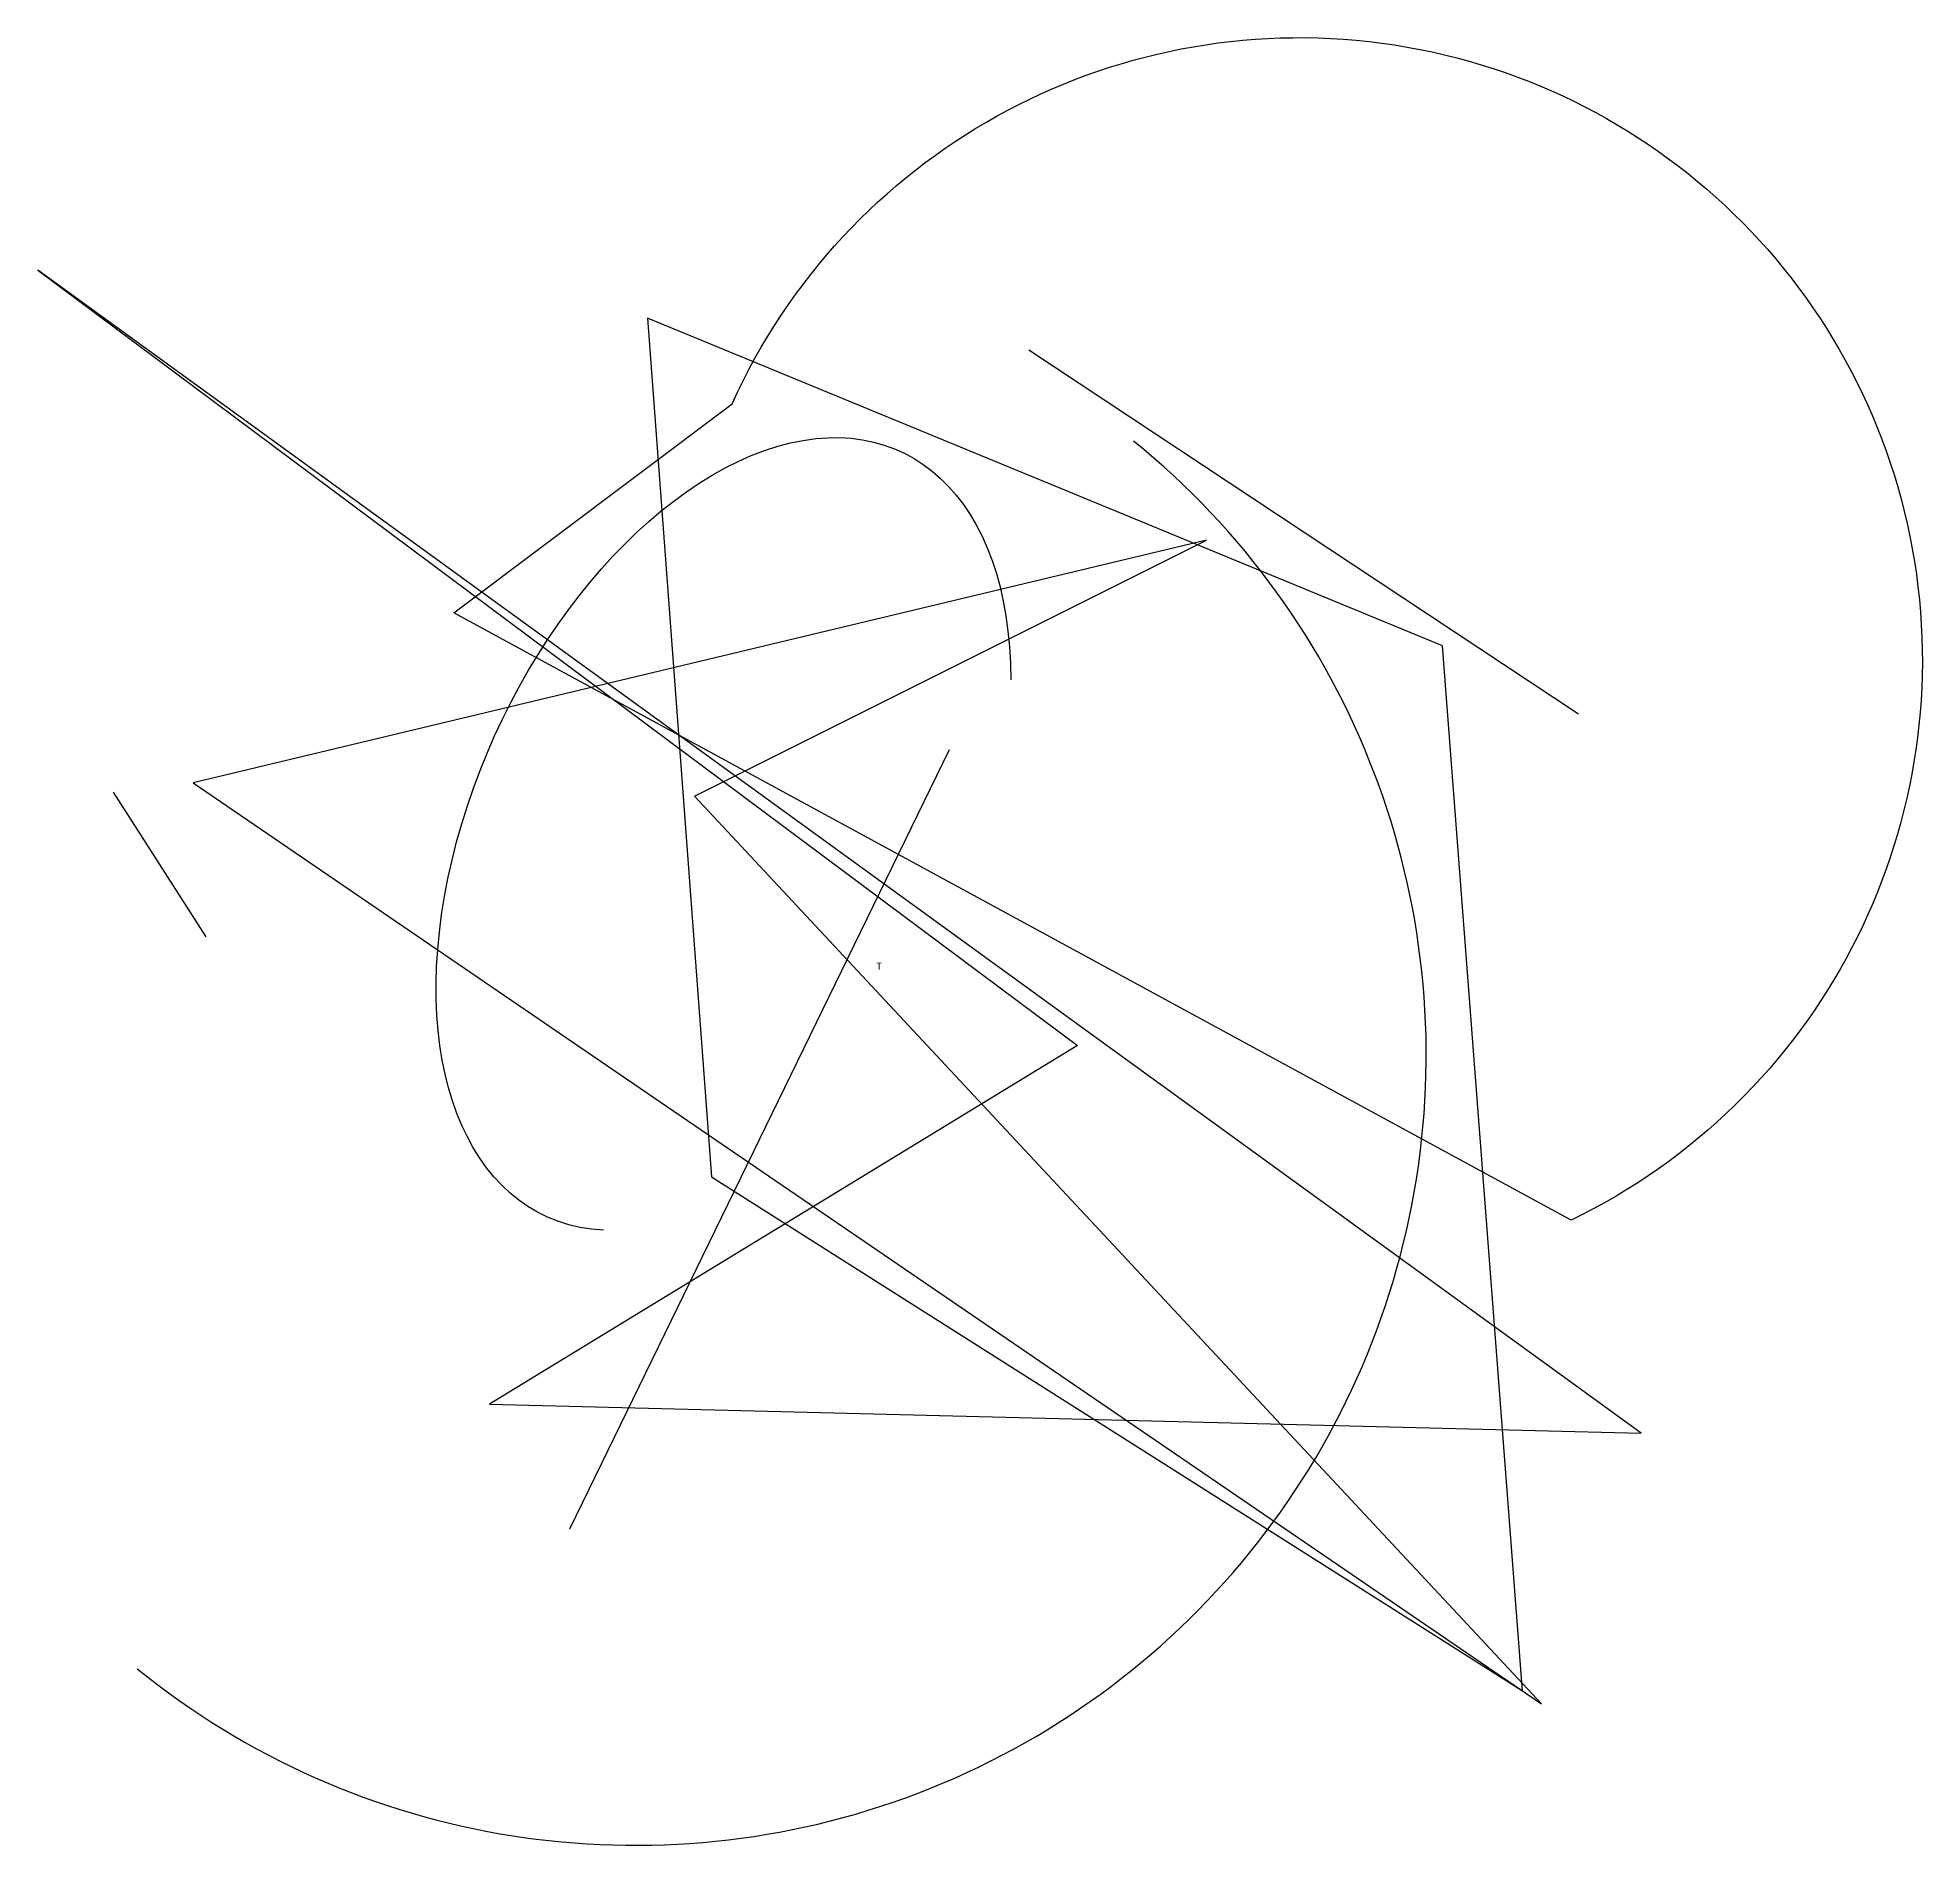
# Model space of a CAD drawing. Header units: metres. Extents: x -298 to 372, y -312 to 332.
import ezdxf

# ---------------------------------------------------------------- set-up
doc = ezdxf.new("R2010")
doc.units = ezdxf.units.M

# ---------------------------------------------------------------- blocks, each defined once
blk = doc.blocks.new('B1', base_point=(-1.31, -0.99, 1.1))
blk.add_line((-21.96, -13.59, 45.16), (29.5, 19.29, 44.12))

msp = doc.modelspace()

# ---------------------------------------------------------------- linework, layer by layer
for p, q in [((54.28, 220.54, 84.23), (249.75, 90.97, 52.7)), ((25.96, 78.17, 162.97), (-109.05, -199.11, -293.98))]:
    msp.add_line(p, q)
msp.add_lwpolyline([(247.06, -89.19), (-150.2, 126.92), (-51.3, 201.27, -1.426266)], format="xyb", close=True)
for points in [[(-58.66, -73.69, 125.91), (229.77, -256.66, 54.01), (201.32, 115.2, -159.57), (-81.36, 231.73, -170.52)], [(-242.95, 66.4, 171.05), (236.56, -261.2, -220.64), (-64.67, 61.67, -250.38), (117.45, 152.81, -31.93)]]:
    msp.add_3dface(points)
at = {"layer": 'A'}
msp.add_3dface([(-298.23, 248.92, 127.8), (71.57, -27.04, -179.71), (-137.57, -154.61, 76.54), (271.98, -164.96, -283.41)], dxfattribs=at)
at = {"layer": 'B'}
msp.add_lwpolyline([(-262.88, -248.74, 1), (91.52, 188.07, 0)], format="xyb", dxfattribs=at)
at = {"layer": 'MUROS', "extrusion": (1, 0, 0)}
msp.add_ellipse((-54.36, 48.25, -240.37), major_axis=(102.15, 54.86, 165.6), ratio=0.677002, start_param=2.001686, end_param=6.283185, dxfattribs=at)

# ---------------------------------------------------------------- block references
at = {"rotation": 90}
msp.add_blockref('B1', (-250.96, 32.27, -66.77), dxfattribs=at)

# ---------------------------------------------------------------- texts
msp.add_text('T', height=2.5).set_placement((0, 0))

doc.saveas('drawing.dxf')
